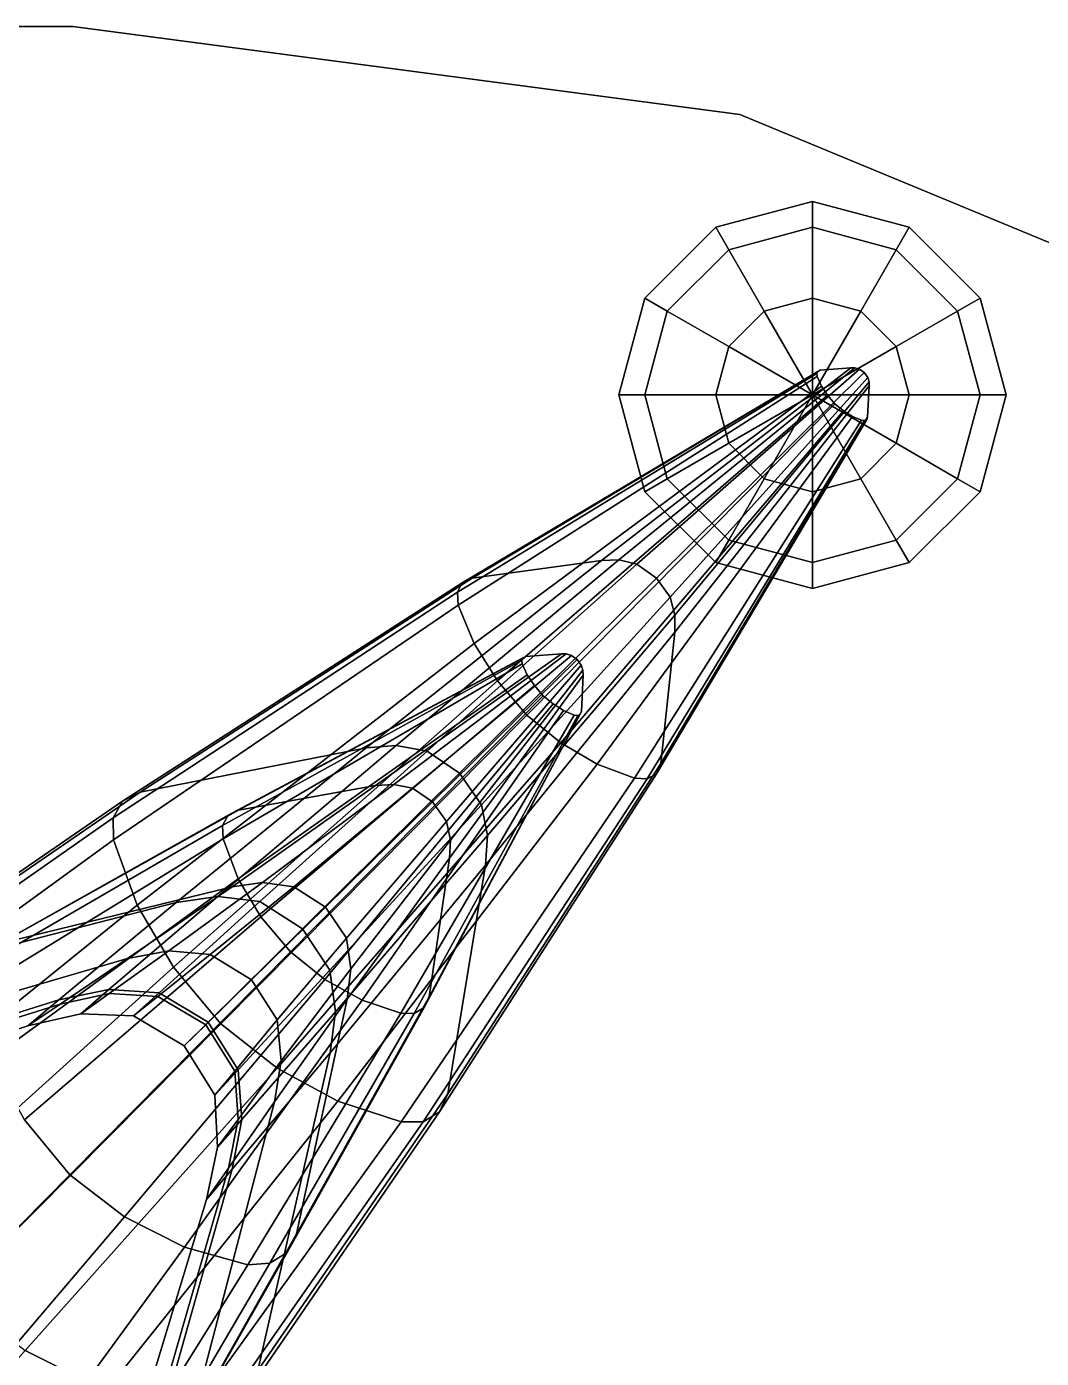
# Model space of a CAD drawing. Header units: millimetres. Extents: x -30782 to 40110, y 35885 to 73818.
# Drawn here: x -14219.9 to -14102, y 64569.3 to 64724.1 of the extents above; entities that cross this region are included whole.
import ezdxf

# ---------------------------------------------------------------- set-up
doc = ezdxf.new("R2010")
doc.units = ezdxf.units.MM

# ---------------------------------------------------------------- blocks, each defined once
blk = doc.blocks.new('A$C1ED21673')
for points, invisible_edges in [([(2259.39, 599.8, -597.86), (1669.39, 599.8, -597.86), (1591.77, 589.58, -597.86)], 12), ([(2336.9, 589.59, -609.86), (1669.39, 599.8, -609.86), (2259.39, 599.8, -609.86)], 1), ([(1669.39, 599.8, -597.86), (2259.39, 599.8, -597.86), (2259.39, 599.8, -609.86)], 12), ([(1669.39, 599.8, -609.86), (1669.39, 599.8, -597.86), (2259.39, 599.8, -609.86)], 2), ([(2336.9, 589.59, -597.86), (2336.9, 589.59, -609.86), (2259.39, 599.8, -609.86)], 12), ([(2336.9, 589.59, -597.86), (2259.39, 599.8, -609.86), (2259.39, 599.8, -597.86)], 1), ([(2409.13, 559.67, -597.86), (2336.9, 589.59, -597.86), (2259.39, 599.8, -597.86)], 12), ([(2336.9, 589.59, -597.86), (2409.13, 559.67, -597.86), (2409.13, 559.67, -609.86)], 12), ([(2409.13, 559.67, -609.86), (2336.9, 589.59, -609.86), (2336.9, 589.59, -597.86)], 12), ([(2471.16, 512.08, -609.86), (2336.9, 589.59, -609.86), (2409.13, 559.67, -609.86)], 1), ([(2345.33, 576.48, -619.81), (2345.33, 579.49, -631.06), (2334.08, 576.48, -631.06)], 12), ([(2345.33, 579.49, -631.06), (2335.59, 573.87, -642.31), (2334.08, 576.48, -631.06)], 1), ([(2345.33, 579.49, -631.06), (2345.33, 576.48, -642.31), (2335.59, 573.87, -642.31)], 12), ([(2356.58, 576.48, -631.06), (2345.33, 579.49, -631.06), (2345.33, 576.48, -619.81)], 12), ([(2355.07, 573.87, -642.31), (2345.33, 579.49, -631.06), (2356.58, 576.48, -631.06)], 1), ([(2355.07, 573.87, -642.31), (2345.33, 576.48, -642.31), (2345.33, 579.49, -631.06)], 12), ([(2335.59, 573.87, -619.81), (2334.08, 576.48, -631.06), (2325.84, 568.24, -631.06)], 12), ([(2334.08, 576.48, -631.06), (2328.45, 566.73, -642.31), (2325.84, 568.24, -631.06)], 1), ([(2334.08, 576.48, -631.06), (2335.59, 573.87, -642.31), (2328.45, 566.73, -642.31)], 12), ([(2345.33, 576.48, -619.81), (2334.08, 576.48, -631.06), (2335.59, 573.87, -619.81)], 1), ([(2345.33, 576.48, -642.31), (2339.7, 566.73, -650.54), (2335.59, 573.87, -642.31)], 1), ([(2345.33, 568.24, -611.57), (2345.33, 576.48, -619.81), (2335.59, 573.87, -619.81)], 12), ([(2345.33, 576.48, -642.31), (2345.33, 568.24, -650.54), (2339.7, 566.73, -650.54)], 12), ([(2350.95, 566.73, -650.54), (2345.33, 576.48, -642.31), (2355.07, 573.87, -642.31)], 1), ([(2350.95, 566.73, -650.54), (2345.33, 568.24, -650.54), (2345.33, 576.48, -642.31)], 12), ([(2356.58, 576.48, -631.06), (2345.33, 576.48, -619.81), (2355.07, 573.87, -619.81)], 1), ([(2355.07, 573.87, -619.81), (2345.33, 576.48, -619.81), (2345.33, 568.24, -611.57)], 12), ([(2364.81, 568.24, -631.06), (2356.58, 576.48, -631.06), (2355.07, 573.87, -619.81)], 12), ([(2362.2, 566.73, -642.31), (2355.07, 573.87, -642.31), (2356.58, 576.48, -631.06)], 12), ([(2362.2, 566.73, -642.31), (2356.58, 576.48, -631.06), (2364.81, 568.24, -631.06)], 1), ([(2335.59, 573.87, -619.81), (2325.84, 568.24, -631.06), (2328.45, 566.73, -619.81)], 1), ([(2335.59, 573.87, -642.31), (2335.59, 562.62, -650.54), (2328.45, 566.73, -642.31)], 1), ([(2339.7, 566.73, -611.57), (2335.59, 573.87, -619.81), (2328.45, 566.73, -619.81)], 12), ([(2335.59, 573.87, -642.31), (2339.7, 566.73, -650.54), (2335.59, 562.62, -650.54)], 12), ([(2345.33, 568.24, -611.57), (2335.59, 573.87, -619.81), (2339.7, 566.73, -611.57)], 1), ([(2355.07, 573.87, -619.81), (2345.33, 568.24, -611.57), (2350.95, 566.73, -611.57)], 1), ([(2355.07, 562.62, -650.54), (2350.95, 566.73, -650.54), (2355.07, 573.87, -642.31)], 12), ([(2362.2, 566.73, -619.81), (2355.07, 573.87, -619.81), (2350.95, 566.73, -611.57)], 12), ([(2355.07, 562.62, -650.54), (2355.07, 573.87, -642.31), (2362.2, 566.73, -642.31)], 1), ([(2364.81, 568.24, -631.06), (2355.07, 573.87, -619.81), (2362.2, 566.73, -619.81)], 1), ([(2328.45, 566.73, -619.81), (2325.84, 568.24, -631.06), (2322.83, 556.99, -631.06)], 12), ([(2325.84, 568.24, -631.06), (2325.84, 556.99, -642.31), (2322.83, 556.99, -631.06)], 1), ([(2325.84, 568.24, -631.06), (2328.45, 566.73, -642.31), (2325.84, 556.99, -642.31)], 12), ([(2367.83, 556.99, -631.06), (2364.81, 568.24, -631.06), (2362.2, 566.73, -619.81)], 12), ([(2364.81, 556.99, -642.31), (2362.2, 566.73, -642.31), (2364.81, 568.24, -631.06)], 12), ([(2364.81, 556.99, -642.31), (2364.81, 568.24, -631.06), (2367.83, 556.99, -631.06)], 1), ([(2328.45, 566.73, -619.81), (2322.83, 556.99, -631.06), (2325.84, 556.99, -619.81)], 1), ([(2328.45, 566.73, -642.31), (2334.08, 556.99, -650.54), (2325.84, 556.99, -642.31)], 1), ([(2335.59, 562.62, -611.57), (2328.45, 566.73, -619.81), (2325.84, 556.99, -619.81)], 12), ([(2328.45, 566.73, -642.31), (2335.59, 562.62, -650.54), (2334.08, 556.99, -650.54)], 12), ([(2339.7, 566.73, -611.57), (2328.45, 566.73, -619.81), (2335.59, 562.62, -611.57)], 1), ([(2362.2, 566.73, -619.81), (2350.95, 566.73, -611.57), (2355.07, 562.62, -611.57)], 1), ([(2356.58, 556.99, -650.54), (2355.07, 562.62, -650.54), (2362.2, 566.73, -642.31)], 12), ([(2364.81, 556.99, -619.81), (2362.2, 566.73, -619.81), (2355.07, 562.62, -611.57)], 12), ([(2356.58, 556.99, -650.54), (2362.2, 566.73, -642.31), (2364.81, 556.99, -642.31)], 1), ([(2367.83, 556.99, -631.06), (2362.2, 566.73, -619.81), (2364.81, 556.99, -619.81)], 1), ([(2335.59, 562.62, -611.57), (2325.84, 556.99, -619.81), (2334.08, 556.99, -611.57)], 1), ([(2364.81, 556.99, -619.81), (2355.07, 562.62, -611.57), (2356.58, 556.99, -611.57)], 1), ([(2304.06, 534.06, -649.96), (2345.87, 559.12, -620.92), (2345.82, 559.48, -621.22)], 1), ([(2304.62, 535.15, -651.28), (2304.06, 534.06, -649.96), (2345.82, 559.48, -621.22)], 12), ([(2304.06, 534.06, -649.96), (2304.17, 532.57, -648.86), (2345.87, 559.12, -620.92)], 12), ([(2304.17, 532.57, -648.86), (2346.37, 558.02, -620.35), (2345.87, 559.12, -620.92)], 1), ([(2304.62, 535.15, -651.28), (2345.82, 559.48, -621.22), (2345.94, 559.73, -621.57)], 1), ([(2305.77, 535.68, -652.62), (2304.62, 535.15, -651.28), (2345.94, 559.73, -621.57)], 12), ([(2320.81, 537.76, -666.28), (2305.77, 535.68, -652.62), (2346.21, 559.85, -621.94)], 12), ([(2305.77, 535.68, -652.62), (2345.94, 559.73, -621.57), (2346.21, 559.85, -621.94)], 1), ([(2320.81, 537.76, -666.28), (2346.21, 559.85, -621.94), (2349.78, 560.15, -625.64)], 1), ([(2322.82, 537.81, -667.92), (2320.81, 537.76, -666.28), (2349.78, 560.15, -625.64)], 12), ([(2322.82, 537.81, -667.92), (2349.78, 560.15, -625.64), (2350.26, 560.14, -626.08)], 1), ([(2324.93, 537.3, -669.2), (2322.82, 537.81, -667.92), (2350.26, 560.14, -626.08)], 12), ([(2324.93, 537.3, -669.2), (2350.26, 560.14, -626.08), (2350.78, 559.99, -626.43)], 1), ([(2327.2, 535.7, -669.73), (2324.93, 537.3, -669.2), (2350.78, 559.99, -626.43)], 12), ([(2327.2, 535.7, -669.73), (2350.78, 559.99, -626.43), (2351.34, 559.58, -626.57)], 1), ([(2328.81, 533.48, -669.25), (2327.2, 535.7, -669.73), (2351.34, 559.58, -626.57)], 12), ([(2328.81, 533.48, -669.25), (2351.34, 559.58, -626.57), (2351.76, 559.03, -626.44)], 1), ([(2329.34, 531.4, -668.01), (2328.81, 533.48, -669.25), (2351.76, 559.03, -626.44)], 12), ([(2329.34, 531.4, -668.01), (2351.76, 559.03, -626.44), (2351.91, 558.52, -626.1)], 1), ([(2351.74, 554.41, -622.02), (2345.94, 559.73, -621.57), (2345.82, 559.48, -621.22)], 13), ([(2351.74, 554.41, -622.02), (2345.82, 559.48, -621.22), (2345.87, 559.12, -620.92)], 13), ([(2351.74, 554.41, -622.02), (2345.87, 559.12, -620.92), (2346.37, 558.02, -620.35)], 13), ([(2351.74, 554.41, -622.02), (2346.21, 559.85, -621.94), (2345.94, 559.73, -621.57)], 13), ([(2351.74, 554.41, -622.02), (2349.78, 560.15, -625.64), (2346.21, 559.85, -621.94)], 13), ([(2351.74, 554.41, -622.02), (2351.93, 558.04, -625.67), (2349.78, 560.15, -625.64)], 14), ([(2351.93, 558.04, -625.67), (2350.26, 560.14, -626.08), (2349.78, 560.15, -625.64)], 13), ([(2351.93, 558.04, -625.67), (2351.91, 558.52, -626.1), (2350.26, 560.14, -626.08)], 14), ([(2351.91, 558.52, -626.1), (2350.78, 559.99, -626.43), (2350.26, 560.14, -626.08)], 13), ([(2351.91, 558.52, -626.1), (2351.34, 559.58, -626.57), (2350.78, 559.99, -626.43)], 13), ([(2351.91, 558.52, -626.1), (2351.76, 559.03, -626.44), (2351.34, 559.58, -626.57)], 12), ([(2304.17, 532.57, -648.86), (2306.02, 528.08, -646.76), (2346.37, 558.02, -620.35)], 12), ([(2306.02, 528.08, -646.76), (2347.06, 556.95, -620), (2346.37, 558.02, -620.35)], 1), ([(2327.69, 514.14, -652.92), (2329.32, 529.4, -666.4), (2351.93, 558.04, -625.67)], 12), ([(2327.69, 514.14, -652.92), (2351.93, 558.04, -625.67), (2351.74, 554.41, -622.02)], 1), ([(2329.32, 529.4, -666.4), (2351.91, 558.52, -626.1), (2351.93, 558.04, -625.67)], 1), ([(2329.32, 529.4, -666.4), (2329.34, 531.4, -668.01), (2351.91, 558.52, -626.1)], 12), ([(2351.74, 554.41, -622.02), (2346.37, 558.02, -620.35), (2347.06, 556.95, -620)], 13), ([(2306.02, 528.08, -646.76), (2308.71, 523.76, -645.45), (2347.06, 556.95, -620)], 12), ([(2308.71, 523.76, -645.45), (2347.94, 555.95, -619.87), (2347.06, 556.95, -620)], 1), ([(2308.71, 523.76, -645.45), (2312.13, 519.75, -644.99), (2347.94, 555.95, -619.87)], 12), ([(2312.13, 519.75, -644.99), (2348.92, 555.13, -620.03), (2347.94, 555.95, -619.87)], 1), ([(2325.84, 556.99, -619.81), (2322.83, 556.99, -631.06), (2325.84, 545.74, -631.06)], 12), ([(2322.83, 556.99, -631.06), (2325.84, 556.99, -642.31), (2328.45, 547.25, -642.31)], 12), ([(2322.83, 556.99, -631.06), (2328.45, 547.25, -642.31), (2325.84, 545.74, -631.06)], 1), ([(2325.84, 556.99, -642.31), (2334.08, 556.99, -650.54), (2335.59, 551.37, -650.54)], 12), ([(2325.84, 556.99, -642.31), (2335.59, 551.37, -650.54), (2328.45, 547.25, -642.31)], 1), ([(2325.84, 556.99, -619.81), (2325.84, 545.74, -631.06), (2328.45, 547.25, -619.81)], 1), ([(2334.08, 556.99, -611.57), (2325.84, 556.99, -619.81), (2328.45, 547.25, -619.81)], 12), ([(2334.08, 556.99, -611.57), (2328.45, 547.25, -619.81), (2335.59, 551.37, -611.57)], 1), ([(2351.74, 554.41, -622.02), (2347.06, 556.95, -620), (2347.94, 555.95, -619.87)], 13), ([(2351.74, 554.41, -622.02), (2347.94, 555.95, -619.87), (2348.92, 555.13, -620.03)], 13), ([(2355.07, 551.37, -650.54), (2364.81, 556.99, -642.31), (2362.2, 547.25, -642.31)], 1), ([(2355.07, 551.37, -650.54), (2356.58, 556.99, -650.54), (2364.81, 556.99, -642.31)], 12), ([(2362.2, 547.25, -619.81), (2356.58, 556.99, -611.57), (2355.07, 551.37, -611.57)], 1), ([(2362.2, 547.25, -619.81), (2364.81, 556.99, -619.81), (2356.58, 556.99, -611.57)], 12), ([(2364.81, 545.74, -631.06), (2364.81, 556.99, -619.81), (2362.2, 547.25, -619.81)], 1), ([(2362.2, 547.25, -642.31), (2367.83, 556.99, -631.06), (2364.81, 545.74, -631.06)], 1), ([(2362.2, 547.25, -642.31), (2364.81, 556.99, -642.31), (2367.83, 556.99, -631.06)], 12), ([(2364.81, 545.74, -631.06), (2367.83, 556.99, -631.06), (2364.81, 556.99, -619.81)], 12), ([(2312.13, 519.75, -644.99), (2316.08, 516.54, -645.58), (2348.92, 555.13, -620.03)], 12), ([(2316.08, 516.54, -645.58), (2349.97, 554.49, -620.41), (2348.92, 555.13, -620.03)], 1), ([(2316.08, 516.54, -645.58), (2320.31, 514.07, -646.98), (2349.97, 554.49, -620.41)], 12), ([(2320.31, 514.07, -646.98), (2351.03, 554.04, -621), (2349.97, 554.49, -620.41)], 1), ([(2327.2, 512.96, -651.59), (2327.69, 514.14, -652.92), (2351.74, 554.41, -622.02)], 12), ([(2327.2, 512.96, -651.59), (2351.74, 554.41, -622.02), (2351.63, 554.13, -621.66)], 1), ([(2351.74, 554.41, -622.02), (2348.92, 555.13, -620.03), (2349.97, 554.49, -620.41)], 13), ([(2351.74, 554.41, -622.02), (2349.97, 554.49, -620.41), (2351.03, 554.04, -621)], 13), ([(2351.74, 554.41, -622.02), (2351.03, 554.04, -621), (2351.38, 554, -621.3)], 13), ([(2351.63, 554.13, -621.66), (2351.74, 554.41, -622.02), (2351.38, 554, -621.3)], 2), ([(2320.31, 514.07, -646.98), (2324.66, 512.44, -649.15), (2351.03, 554.04, -621)], 12), ([(2324.66, 512.44, -649.15), (2351.38, 554, -621.3), (2351.03, 554.04, -621)], 1), ([(2324.66, 512.44, -649.15), (2326.13, 512.36, -650.26), (2351.38, 554, -621.3)], 12), ([(2326.13, 512.36, -650.26), (2351.63, 554.13, -621.66), (2351.38, 554, -621.3)], 1), ([(2326.13, 512.36, -650.26), (2327.2, 512.96, -651.59), (2351.63, 554.13, -621.66)], 12), ([(2328.45, 547.25, -642.31), (2335.59, 551.37, -650.54), (2339.7, 547.25, -650.54)], 12), ([(2335.59, 551.37, -611.57), (2328.45, 547.25, -619.81), (2335.59, 540.12, -619.81)], 12), ([(2335.59, 551.37, -611.57), (2335.59, 540.12, -619.81), (2339.7, 547.25, -611.57)], 1), ([(2350.95, 547.25, -650.54), (2355.07, 551.37, -650.54), (2362.2, 547.25, -642.31)], 12), ([(2355.07, 540.12, -619.81), (2355.07, 551.37, -611.57), (2350.95, 547.25, -611.57)], 1), ([(2355.07, 540.12, -619.81), (2362.2, 547.25, -619.81), (2355.07, 551.37, -611.57)], 12), ([(2328.45, 547.25, -619.81), (2325.84, 545.74, -631.06), (2334.08, 537.5, -631.06)], 12), ([(2325.84, 545.74, -631.06), (2328.45, 547.25, -642.31), (2335.59, 540.12, -642.31)], 12), ([(2328.45, 547.25, -642.31), (2339.7, 547.25, -650.54), (2335.59, 540.12, -642.31)], 1), ([(2328.45, 547.25, -619.81), (2334.08, 537.5, -631.06), (2335.59, 540.12, -619.81)], 1), ([(2335.59, 540.12, -642.31), (2339.7, 547.25, -650.54), (2345.33, 545.74, -650.54)], 12), ([(2339.7, 547.25, -611.57), (2335.59, 540.12, -619.81), (2345.33, 537.5, -619.81)], 12), ([(2339.7, 547.25, -611.57), (2345.33, 537.5, -619.81), (2345.33, 545.74, -611.57)], 1), ([(2345.33, 545.74, -650.54), (2350.95, 547.25, -650.54), (2355.07, 540.12, -642.31)], 12), ([(2345.33, 537.5, -619.81), (2350.95, 547.25, -611.57), (2345.33, 545.74, -611.57)], 1), ([(2345.33, 537.5, -619.81), (2355.07, 540.12, -619.81), (2350.95, 547.25, -611.57)], 12), ([(2350.95, 547.25, -650.54), (2362.2, 547.25, -642.31), (2355.07, 540.12, -642.31)], 1), ([(2356.58, 537.5, -631.06), (2362.2, 547.25, -619.81), (2355.07, 540.12, -619.81)], 1), ([(2355.07, 540.12, -642.31), (2362.2, 547.25, -642.31), (2364.81, 545.74, -631.06)], 12), ([(2356.58, 537.5, -631.06), (2364.81, 545.74, -631.06), (2362.2, 547.25, -619.81)], 12), ([(2325.84, 545.74, -631.06), (2335.59, 540.12, -642.31), (2334.08, 537.5, -631.06)], 1), ([(2335.59, 540.12, -642.31), (2345.33, 545.74, -650.54), (2345.33, 537.5, -642.31)], 1), ([(2345.33, 545.74, -650.54), (2355.07, 540.12, -642.31), (2345.33, 537.5, -642.31)], 1), ([(2355.07, 540.12, -642.31), (2364.81, 545.74, -631.06), (2356.58, 537.5, -631.06)], 1), ([(2335.59, 540.12, -619.81), (2334.08, 537.5, -631.06), (2345.33, 534.49, -631.06)], 12), ([(2334.08, 537.5, -631.06), (2335.59, 540.12, -642.31), (2345.33, 537.5, -642.31)], 12), ([(2335.59, 540.12, -619.81), (2345.33, 534.49, -631.06), (2345.33, 537.5, -619.81)], 1), ([(2345.33, 534.49, -631.06), (2355.07, 540.12, -619.81), (2345.33, 537.5, -619.81)], 1), ([(2345.33, 534.49, -631.06), (2356.58, 537.5, -631.06), (2355.07, 540.12, -619.81)], 12), ([(2345.33, 537.5, -642.31), (2355.07, 540.12, -642.31), (2356.58, 537.5, -631.06)], 12), ([(2293.45, 515.95, -710.63), (2305.77, 535.68, -652.62), (2320.81, 537.76, -666.28)], 1), ([(2296.94, 516.24, -713.02), (2293.45, 515.95, -710.63), (2320.81, 537.76, -666.28)], 12), ([(2296.94, 516.24, -713.02), (2320.81, 537.76, -666.28), (2322.82, 537.81, -667.92)], 1), ([(2300.54, 515.57, -714.87), (2296.94, 516.24, -713.02), (2322.82, 537.81, -667.92)], 12), ([(2300.54, 515.57, -714.87), (2322.82, 537.81, -667.92), (2324.93, 537.3, -669.2)], 1), ([(2304.3, 513.03, -715.64), (2300.54, 515.57, -714.87), (2324.93, 537.3, -669.2)], 12), ([(2304.3, 513.03, -715.64), (2324.93, 537.3, -669.2), (2327.2, 535.7, -669.73)], 1), ([(2334.08, 537.5, -631.06), (2345.33, 537.5, -642.31), (2345.33, 534.49, -631.06)], 1), ([(2345.33, 537.5, -642.31), (2356.58, 537.5, -631.06), (2345.33, 534.49, -631.06)], 1), ([(2267.19, 510.82, -690.82), (2304.62, 535.15, -651.28), (2305.77, 535.68, -652.62)], 1), ([(2293.45, 515.95, -710.63), (2267.19, 510.82, -690.82), (2305.77, 535.68, -652.62)], 12), ([(2306.87, 509.36, -714.95), (2304.3, 513.03, -715.64), (2327.2, 535.7, -669.73)], 12), ([(2306.87, 509.36, -714.95), (2327.2, 535.7, -669.73), (2328.81, 533.48, -669.25)], 1), ([(2264.06, 507.83, -686.95), (2304.17, 532.57, -648.86), (2304.06, 534.06, -649.96)], 1), ([(2265.14, 509.78, -688.87), (2264.06, 507.83, -686.95), (2304.06, 534.06, -649.96)], 12), ([(2265.14, 509.78, -688.87), (2304.06, 534.06, -649.96), (2304.62, 535.15, -651.28)], 1), ([(2267.19, 510.82, -690.82), (2265.14, 509.78, -688.87), (2304.62, 535.15, -651.28)], 12), ([(2264.06, 507.83, -686.95), (2264.11, 505.27, -685.37), (2304.17, 532.57, -648.86)], 12), ([(2264.11, 505.27, -685.37), (2306.02, 528.08, -646.76), (2304.17, 532.57, -648.86)], 1), ([(2307.58, 505.79, -713.14), (2306.87, 509.36, -714.95), (2328.81, 533.48, -669.25)], 12), ([(2307.58, 505.79, -713.14), (2328.81, 533.48, -669.25), (2329.34, 531.4, -668.01)], 1), ([(2307.34, 502.33, -710.8), (2329.34, 531.4, -668.01), (2329.32, 529.4, -666.4)], 1), ([(2307.34, 502.33, -710.8), (2307.58, 505.79, -713.14), (2329.34, 531.4, -668.01)], 12), ([(2302.97, 475.74, -691.26), (2329.32, 529.4, -666.4), (2327.69, 514.14, -652.92)], 1), ([(2302.97, 475.74, -691.26), (2307.34, 502.33, -710.8), (2329.32, 529.4, -666.4)], 12), ([(2264.11, 505.27, -685.37), (2266.85, 497.69, -682.31), (2306.02, 528.08, -646.76)], 12), ([(2266.85, 497.69, -682.31), (2308.71, 523.76, -645.45), (2306.02, 528.08, -646.76)], 1), ([(2311.68, 526.44, -1026.56), (2276.77, 506.95, -1003.05), (2277.41, 508.13, -1001.82)], 1), ([(2311.68, 526.44, -1026.56), (2311.55, 526.15, -1026.98), (2276.77, 506.95, -1003.05)], 12), ([(2312, 526.57, -1026.13), (2277.41, 508.13, -1001.82), (2278.64, 508.74, -1000.56)], 1), ([(2312, 526.57, -1026.13), (2311.68, 526.44, -1026.56), (2277.41, 508.13, -1001.82)], 12), ([(2316.15, 526.9, -1021.77), (2278.64, 508.74, -1000.56), (2294.55, 511.58, -987.8)], 1), ([(2316.15, 526.9, -1021.77), (2312, 526.57, -1026.13), (2278.64, 508.74, -1000.56)], 12), ([(2316.71, 526.88, -1021.25), (2316.15, 526.9, -1021.77), (2294.55, 511.58, -987.8)], 12), ([(2316.71, 526.88, -1021.25), (2294.55, 511.58, -987.8), (2296.67, 511.72, -986.26)], 1), ([(2317.31, 526.7, -1020.84), (2316.71, 526.88, -1021.25), (2296.67, 511.72, -986.26)], 12), ([(2317.31, 526.7, -1020.84), (2296.67, 511.72, -986.26), (2298.86, 511.27, -985.06)], 1), ([(2317.97, 526.22, -1020.67), (2317.31, 526.7, -1020.84), (2298.86, 511.27, -985.06)], 12), ([(2311.55, 526.15, -1026.98), (2311.68, 526.44, -1026.56), (2318.47, 520.2, -1026.04)], 14), ([(2311.68, 526.44, -1026.56), (2312, 526.57, -1026.13), (2318.47, 520.2, -1026.04)], 14), ([(2312, 526.57, -1026.13), (2316.15, 526.9, -1021.77), (2318.47, 520.2, -1026.04)], 14), ([(2316.15, 526.9, -1021.77), (2316.71, 526.88, -1021.25), (2318.67, 524.43, -1021.74)], 14), ([(2316.15, 526.9, -1021.77), (2318.67, 524.43, -1021.74), (2318.47, 520.2, -1026.04)], 13), ([(2316.71, 526.88, -1021.25), (2318.64, 524.98, -1021.22), (2318.67, 524.43, -1021.74)], 13), ([(2316.71, 526.88, -1021.25), (2317.31, 526.7, -1020.84), (2318.64, 524.98, -1021.22)], 14), ([(2317.31, 526.7, -1020.84), (2317.97, 526.22, -1020.67), (2318.64, 524.98, -1021.22)], 14), ([(2311.55, 526.15, -1026.98), (2276.83, 505.4, -1004.07), (2276.77, 506.95, -1003.05)], 1), ([(2311.55, 526.15, -1026.98), (2311.6, 525.73, -1027.33), (2276.83, 505.4, -1004.07)], 12), ([(2311.6, 525.73, -1027.33), (2278.58, 500.76, -1006.04), (2276.83, 505.4, -1004.07)], 1), ([(2311.6, 525.73, -1027.33), (2312.19, 524.45, -1028), (2278.58, 500.76, -1006.04)], 12), ([(2317.97, 526.22, -1020.67), (2298.86, 511.27, -985.06), (2301.18, 509.68, -984.57)], 1), ([(2318.46, 525.58, -1020.82), (2317.97, 526.22, -1020.67), (2301.18, 509.68, -984.57)], 12), ([(2318.46, 525.58, -1020.82), (2301.18, 509.68, -984.57), (2302.78, 507.42, -985.02)], 1), ([(2318.64, 524.98, -1021.22), (2318.46, 525.58, -1020.82), (2302.78, 507.42, -985.02)], 12), ([(2318.64, 524.98, -1021.22), (2302.78, 507.42, -985.02), (2303.25, 505.25, -986.18)], 1), ([(2318.67, 524.43, -1021.74), (2318.64, 524.98, -1021.22), (2303.25, 505.25, -986.18)], 12), ([(2311.6, 525.73, -1027.33), (2311.55, 526.15, -1026.98), (2318.47, 520.2, -1026.04)], 14), ([(2312.19, 524.45, -1028), (2311.6, 525.73, -1027.33), (2318.47, 520.2, -1026.04)], 14), ([(2317.97, 526.22, -1020.67), (2318.46, 525.58, -1020.82), (2318.64, 524.98, -1021.22)], 12), ([(2266.85, 497.69, -682.31), (2271.06, 490.47, -680.41), (2308.71, 523.76, -645.45)], 12), ([(2271.06, 490.47, -680.41), (2312.13, 519.75, -644.99), (2308.71, 523.76, -645.45)], 1), ([(2312.19, 524.45, -1028), (2281.22, 496.33, -1007.27), (2278.58, 500.76, -1006.04)], 1), ([(2312.19, 524.45, -1028), (2313.01, 523.2, -1028.42), (2281.22, 496.33, -1007.27)], 12), ([(2318.67, 524.43, -1021.74), (2303.25, 505.25, -986.18), (2303.14, 503.15, -987.69)], 1), ([(2318.47, 520.2, -1026.04), (2318.67, 524.43, -1021.74), (2303.14, 503.15, -987.69)], 12), ([(2313.01, 523.2, -1028.42), (2312.19, 524.45, -1028), (2318.47, 520.2, -1026.04)], 14), ([(2313.01, 523.2, -1028.42), (2284.65, 492.26, -1007.7), (2281.22, 496.33, -1007.27)], 1), ([(2313.01, 523.2, -1028.42), (2314.04, 522.03, -1028.57), (2284.65, 492.26, -1007.7)], 12), ([(2314.04, 522.03, -1028.57), (2288.66, 489.06, -1007.15), (2284.65, 492.26, -1007.7)], 1), ([(2314.04, 522.03, -1028.57), (2315.19, 521.07, -1028.38), (2288.66, 489.06, -1007.15)], 12), ([(2314.04, 522.03, -1028.57), (2313.01, 523.2, -1028.42), (2318.47, 520.2, -1026.04)], 14), ([(2315.19, 521.07, -1028.38), (2314.04, 522.03, -1028.57), (2318.47, 520.2, -1026.04)], 14), ([(2315.19, 521.07, -1028.38), (2293, 486.65, -1005.83), (2288.66, 489.06, -1007.15)], 1), ([(2315.19, 521.07, -1028.38), (2316.41, 520.31, -1027.93), (2293, 486.65, -1005.83)], 12), ([(2316.41, 520.31, -1027.93), (2297.5, 485.11, -1003.81), (2293, 486.65, -1005.83)], 1), ([(2316.41, 520.31, -1027.93), (2317.65, 519.78, -1027.24), (2297.5, 485.11, -1003.81)], 12), ([(2318.47, 520.2, -1026.04), (2303.14, 503.15, -987.69), (2300.77, 487.03, -1000.28)], 1), ([(2318.35, 519.88, -1026.46), (2318.47, 520.2, -1026.04), (2300.77, 487.03, -1000.28)], 12), ([(2316.41, 520.31, -1027.93), (2315.19, 521.07, -1028.38), (2318.47, 520.2, -1026.04)], 14), ([(2317.65, 519.78, -1027.24), (2316.41, 520.31, -1027.93), (2318.47, 520.2, -1026.04)], 14), ([(2318.06, 519.73, -1026.89), (2317.65, 519.78, -1027.24), (2318.47, 520.2, -1026.04)], 14), ([(2318.06, 519.73, -1026.89), (2318.47, 520.2, -1026.04), (2318.35, 519.88, -1026.46)], 1), ([(2271.06, 490.47, -680.41), (2276.59, 483.88, -679.75), (2312.13, 519.75, -644.99)], 12), ([(2276.59, 483.88, -679.75), (2316.08, 516.54, -645.58), (2312.13, 519.75, -644.99)], 1), ([(2317.65, 519.78, -1027.24), (2299.05, 485.1, -1002.77), (2297.5, 485.11, -1003.81)], 1), ([(2317.65, 519.78, -1027.24), (2318.06, 519.73, -1026.89), (2299.05, 485.1, -1002.77)], 12), ([(2318.06, 519.73, -1026.89), (2300.2, 485.77, -1001.53), (2299.05, 485.1, -1002.77)], 1), ([(2318.35, 519.88, -1026.46), (2300.77, 487.03, -1000.28), (2300.2, 485.77, -1001.53)], 1), ([(2318.06, 519.73, -1026.89), (2318.35, 519.88, -1026.46), (2300.2, 485.77, -1001.53)], 12), ([(2271.39, 497.98, -755.98), (2267.19, 510.82, -690.82), (2293.45, 515.95, -710.63)], 1), ([(2276.21, 498.7, -758.4), (2271.39, 497.98, -755.98), (2293.45, 515.95, -710.63)], 12), ([(2276.21, 498.7, -758.4), (2293.45, 515.95, -710.63), (2296.94, 516.24, -713.02)], 1), ([(2281.11, 498.1, -760.28), (2276.21, 498.7, -758.4), (2296.94, 516.24, -713.02)], 12), ([(2276.59, 483.88, -679.75), (2283.11, 478.72, -680.6), (2316.08, 516.54, -645.58)], 12), ([(2281.11, 498.1, -760.28), (2296.94, 516.24, -713.02), (2300.54, 515.57, -714.87)], 1), ([(2286.05, 494.94, -761.07), (2281.11, 498.1, -760.28), (2300.54, 515.57, -714.87)], 12), ([(2283.11, 478.72, -680.6), (2320.31, 514.07, -646.98), (2316.08, 516.54, -645.58)], 1), ([(2286.05, 494.94, -761.07), (2300.54, 515.57, -714.87), (2304.3, 513.03, -715.64)], 1), ([(2283.11, 478.72, -680.6), (2290.18, 474.88, -682.64), (2320.31, 514.07, -646.98)], 12), ([(2290.18, 474.88, -682.64), (2324.66, 512.44, -649.15), (2320.31, 514.07, -646.98)], 1), ([(2301.99, 473.65, -689.32), (2327.69, 514.14, -652.92), (2327.2, 512.96, -651.59)], 1), ([(2301.99, 473.65, -689.32), (2302.97, 475.74, -691.26), (2327.69, 514.14, -652.92)], 12), ([(2289.25, 490.12, -760.36), (2286.05, 494.94, -761.07), (2304.3, 513.03, -715.64)], 12), ([(2289.25, 490.12, -760.36), (2304.3, 513.03, -715.64), (2306.87, 509.36, -714.95)], 1), ([(2290.18, 474.88, -682.64), (2297.54, 472.48, -685.78), (2324.66, 512.44, -649.15)], 12), ([(2297.54, 472.48, -685.78), (2326.13, 512.36, -650.26), (2324.66, 512.44, -649.15)], 1), ([(2300.09, 472.5, -687.39), (2327.2, 512.96, -651.59), (2326.13, 512.36, -650.26)], 1), ([(2300.09, 472.5, -687.39), (2301.99, 473.65, -689.32), (2327.2, 512.96, -651.59)], 12), ([(2234.86, 488.58, -735.86), (2265.14, 509.78, -688.87), (2267.19, 510.82, -690.82)], 1), ([(2271.39, 497.98, -755.98), (2234.86, 488.58, -735.86), (2267.19, 510.82, -690.82)], 12), ([(2294.55, 511.58, -987.8), (2278.64, 508.74, -1000.56), (2250.92, 493.21, -968.32)], 12), ([(2294.55, 511.58, -987.8), (2250.92, 493.21, -968.32), (2277.87, 499.83, -952.33)], 1), ([(2296.67, 511.72, -986.26), (2277.87, 499.83, -952.33), (2281.43, 500.32, -950.4)], 1), ([(2296.67, 511.72, -986.26), (2294.55, 511.58, -987.8), (2277.87, 499.83, -952.33)], 12), ([(2298.86, 511.27, -985.06), (2296.67, 511.72, -986.26), (2281.43, 500.32, -950.4)], 12), ([(2298.86, 511.27, -985.06), (2281.43, 500.32, -950.4), (2285.06, 499.83, -948.91)], 1), ([(2301.18, 509.68, -984.57), (2298.86, 511.27, -985.06), (2285.06, 499.83, -948.91)], 12), ([(2297.54, 472.48, -685.78), (2300.09, 472.5, -687.39), (2326.13, 512.36, -650.26)], 12), ([(2234.86, 488.58, -735.86), (2231.95, 486.97, -733.88), (2265.14, 509.78, -688.87)], 12), ([(2231.95, 486.97, -733.88), (2264.06, 507.83, -686.95), (2265.14, 509.78, -688.87)], 1), ([(2301.18, 509.68, -984.57), (2285.06, 499.83, -948.91), (2288.75, 497.45, -948.28)], 1), ([(2302.78, 507.42, -985.02), (2301.18, 509.68, -984.57), (2288.75, 497.45, -948.28)], 12), ([(2289.9, 485.29, -758.53), (2289.25, 490.12, -760.36), (2306.87, 509.36, -714.95)], 12), ([(2289.9, 485.29, -758.53), (2306.87, 509.36, -714.95), (2307.58, 505.79, -713.14)], 1), ([(2230.29, 484.19, -731.94), (2264.11, 505.27, -685.37), (2264.06, 507.83, -686.95)], 1), ([(2231.95, 486.97, -733.88), (2230.29, 484.19, -731.94), (2264.06, 507.83, -686.95)], 12), ([(2277.41, 508.13, -1001.82), (2247.58, 490, -971.44), (2248.78, 492.04, -969.9)], 1), ([(2277.41, 508.13, -1001.82), (2276.77, 506.95, -1003.05), (2247.58, 490, -971.44)], 12), ([(2278.64, 508.74, -1000.56), (2248.78, 492.04, -969.9), (2250.92, 493.21, -968.32)], 1), ([(2278.64, 508.74, -1000.56), (2277.41, 508.13, -1001.82), (2248.78, 492.04, -969.9)], 12), ([(2276.77, 506.95, -1003.05), (2247.49, 487.4, -972.72), (2247.58, 490, -971.44)], 1), ([(2276.77, 506.95, -1003.05), (2276.83, 505.4, -1004.07), (2247.49, 487.4, -972.72)], 12), ([(2302.78, 507.42, -985.02), (2288.75, 497.45, -948.28), (2291.16, 493.85, -948.85)], 1), ([(2303.25, 505.25, -986.18), (2302.78, 507.42, -985.02), (2291.16, 493.85, -948.85)], 12), ([(2230.12, 480.67, -730.33), (2266.85, 497.69, -682.31), (2264.11, 505.27, -685.37)], 1), ([(2230.29, 484.19, -731.94), (2230.12, 480.67, -730.33), (2264.11, 505.27, -685.37)], 12), ([(2276.83, 505.4, -1004.07), (2249.87, 479.85, -975.19), (2247.49, 487.4, -972.72)], 1), ([(2276.83, 505.4, -1004.07), (2278.58, 500.76, -1006.04), (2249.87, 479.85, -975.19)], 12), ([(2289.26, 480.51, -756.15), (2307.58, 505.79, -713.14), (2307.34, 502.33, -710.8)], 1), ([(2289.26, 480.51, -756.15), (2289.9, 485.29, -758.53), (2307.58, 505.79, -713.14)], 12), ([(2303.25, 505.25, -986.18), (2291.16, 493.85, -948.85), (2291.68, 490.27, -950.3)], 1), ([(2303.14, 503.15, -987.69), (2303.25, 505.25, -986.18), (2291.68, 490.27, -950.3)], 12), ([(2300.77, 487.03, -1000.28), (2303.14, 503.15, -987.69), (2291.25, 486.74, -952.19)], 12), ([(2303.14, 503.15, -987.69), (2291.68, 490.27, -950.3), (2291.25, 486.74, -952.19)], 1), ([(2280.87, 443.58, -736.31), (2307.34, 502.33, -710.8), (2302.97, 475.74, -691.26)], 1), ([(2280.87, 443.58, -736.31), (2289.26, 480.51, -756.15), (2307.34, 502.33, -710.8)], 12), ([(2278.58, 500.76, -1006.04), (2253.76, 472.74, -976.72), (2249.87, 479.85, -975.19)], 1), ([(2278.58, 500.76, -1006.04), (2281.22, 496.33, -1007.27), (2253.76, 472.74, -976.72)], 12), ([(2281.43, 500.32, -950.4), (2265.74, 491.48, -915.7), (2270.53, 492.36, -913.91)], 1), ([(2281.43, 500.32, -950.4), (2277.87, 499.83, -952.33), (2265.74, 491.48, -915.7)], 12), ([(2285.06, 499.83, -948.91), (2281.43, 500.32, -950.4), (2270.53, 492.36, -913.91)], 12), ([(2277.87, 499.83, -952.33), (2250.92, 493.21, -968.32), (2229.26, 480.89, -930.55)], 12), ([(2277.87, 499.83, -952.33), (2229.26, 480.89, -930.55), (2265.74, 491.48, -915.7)], 1), ([(2263.56, 487.88, -800.92), (2271.39, 497.98, -755.98), (2276.21, 498.7, -758.4)], 1), ([(2269.39, 487.51, -802.07), (2263.56, 487.88, -800.92), (2276.21, 498.7, -758.4)], 12), ([(2269.39, 487.51, -802.07), (2276.21, 498.7, -758.4), (2281.11, 498.1, -760.28)], 1), ([(2285.06, 499.83, -948.91), (2270.53, 492.36, -913.91), (2275.35, 491.94, -912.52)], 1), ([(2288.75, 497.45, -948.28), (2285.06, 499.83, -948.91), (2275.35, 491.94, -912.52)], 12), ([(2230.12, 480.67, -730.33), (2233.21, 470.5, -727.22), (2266.85, 497.69, -682.31)], 12), ([(2233.21, 470.5, -727.22), (2271.06, 490.47, -680.41), (2266.85, 497.69, -682.31)], 1), ([(2257.73, 486.67, -799.44), (2234.86, 488.58, -735.86), (2271.39, 497.98, -755.98)], 1), ([(2263.56, 487.88, -800.92), (2257.73, 486.67, -799.44), (2271.39, 497.98, -755.98)], 12), ([(2275.09, 484.08, -802.55), (2269.39, 487.51, -802.07), (2281.11, 498.1, -760.28)], 12), ([(2275.09, 484.08, -802.55), (2281.11, 498.1, -760.28), (2286.05, 494.94, -761.07)], 1), ([(2288.75, 497.45, -948.28), (2275.35, 491.94, -912.52), (2280.13, 488.99, -911.95)], 1), ([(2291.16, 493.85, -948.85), (2288.75, 497.45, -948.28), (2280.13, 488.99, -911.95)], 12), ([(2281.22, 496.33, -1007.27), (2259.02, 466.34, -977.26), (2253.76, 472.74, -976.72)], 1), ([(2281.22, 496.33, -1007.27), (2284.65, 492.26, -1007.7), (2259.02, 466.34, -977.26)], 12), ([(2278.59, 478.53, -802.12), (2275.09, 484.08, -802.55), (2286.05, 494.94, -761.07)], 12), ([(2278.59, 478.53, -802.12), (2286.05, 494.94, -761.07), (2289.25, 490.12, -760.36)], 1), ([(2291.16, 493.85, -948.85), (2280.13, 488.99, -911.95), (2283.13, 484.34, -912.47)], 1), ([(2291.68, 490.27, -950.3), (2291.16, 493.85, -948.85), (2283.13, 484.34, -912.47)], 12), ([(2270.53, 492.36, -913.91), (2257.88, 486.19, -878.24), (2263.58, 487.4, -877.01)], 1), ([(2270.53, 492.36, -913.91), (2265.74, 491.48, -915.7), (2257.88, 486.19, -878.24)], 12), ([(2284.65, 492.26, -1007.7), (2265.36, 461.45, -976.57), (2259.02, 466.34, -977.26)], 1), ([(2275.35, 491.94, -912.52), (2270.53, 492.36, -913.91), (2263.58, 487.4, -877.01)], 12), ([(2284.65, 492.26, -1007.7), (2288.66, 489.06, -1007.15), (2265.36, 461.45, -976.57)], 12), ([(2265.74, 491.48, -915.7), (2214.39, 472.38, -888.4), (2257.88, 486.19, -878.24)], 1), ([(2265.74, 491.48, -915.7), (2229.26, 480.89, -930.55), (2214.39, 472.38, -888.4)], 12), ([(2275.35, 491.94, -912.52), (2263.58, 487.4, -877.01), (2269.26, 487.08, -876.06)], 1), ([(2280.13, 488.99, -911.95), (2275.35, 491.94, -912.52), (2269.26, 487.08, -876.06)], 12), ([(2233.21, 470.5, -727.22), (2238.35, 460.96, -725.3), (2271.06, 490.47, -680.41)], 12), ([(2238.35, 460.96, -725.3), (2276.59, 483.88, -679.75), (2271.06, 490.47, -680.41)], 1), ([(2279.02, 472.78, -801), (2278.59, 478.53, -802.12), (2289.25, 490.12, -760.36)], 12), ([(2279.02, 472.78, -801), (2289.25, 490.12, -760.36), (2289.9, 485.29, -758.53)], 1), ([(2291.68, 490.27, -950.3), (2283.13, 484.34, -912.47), (2283.6, 479.58, -913.82)], 1), ([(2291.25, 486.74, -952.19), (2291.68, 490.27, -950.3), (2283.6, 479.58, -913.82)], 12), ([(2257.73, 486.67, -799.44), (2213.21, 472.77, -787.16), (2234.86, 488.58, -735.86)], 12), ([(2260.31, 485.06, -841.55), (2257.73, 486.67, -799.44), (2263.56, 487.88, -800.92)], 1), ([(2266.42, 484.81, -841.48), (2260.31, 485.06, -841.55), (2263.56, 487.88, -800.92)], 12), ([(2266.42, 484.81, -841.48), (2263.56, 487.88, -800.92), (2269.39, 487.51, -802.07)], 1), ([(2288.66, 489.06, -1007.15), (2272.34, 457.93, -974.93), (2265.36, 461.45, -976.57)], 1), ([(2280.13, 488.99, -911.95), (2269.26, 487.08, -876.06), (2274.81, 483.76, -875.66)], 1), ([(2288.66, 489.06, -1007.15), (2293, 486.65, -1005.83), (2272.34, 457.93, -974.93)], 12), ([(2283.13, 484.34, -912.47), (2280.13, 488.99, -911.95), (2274.81, 483.76, -875.66)], 12), ([(2257.88, 486.19, -878.24), (2207.17, 468.1, -842.28), (2254.16, 483.67, -841.62)], 1), ([(2257.88, 486.19, -878.24), (2214.39, 472.38, -888.4), (2207.17, 468.1, -842.28)], 12), ([(2254.16, 483.67, -841.62), (2213.21, 472.77, -787.16), (2257.73, 486.67, -799.44)], 1), ([(2263.58, 487.4, -877.01), (2254.16, 483.67, -841.62), (2260.31, 485.06, -841.55)], 1), ([(2263.58, 487.4, -877.01), (2257.88, 486.19, -878.24), (2254.16, 483.67, -841.62)], 12), ([(2260.31, 485.06, -841.55), (2254.16, 483.67, -841.62), (2257.73, 486.67, -799.44)], 12), ([(2269.26, 487.08, -876.06), (2263.58, 487.4, -877.01), (2260.31, 485.06, -841.55)], 12), ([(2269.26, 487.08, -876.06), (2260.31, 485.06, -841.55), (2266.42, 484.81, -841.48)], 1), ([(2272.32, 481.33, -841.46), (2266.42, 484.81, -841.48), (2269.39, 487.51, -802.07)], 12), ([(2274.81, 483.76, -875.66), (2269.26, 487.08, -876.06), (2266.42, 484.81, -841.48)], 12), ([(2272.32, 481.33, -841.46), (2269.39, 487.51, -802.07), (2275.09, 484.08, -802.55)], 1), ([(2293, 486.65, -1005.83), (2279.7, 455.89, -972.39), (2272.34, 457.93, -974.93)], 1), ([(2293, 486.65, -1005.83), (2297.5, 485.11, -1003.81), (2279.7, 455.89, -972.39)], 12), ([(2291.25, 486.74, -952.19), (2283.6, 479.58, -913.82), (2282.8, 474.82, -915.57)], 1), ([(2285.38, 459.49, -967.97), (2291.25, 486.74, -952.19), (2282.8, 474.82, -915.57)], 12), ([(2300.2, 485.77, -1001.53), (2300.77, 487.03, -1000.28), (2285.38, 459.49, -967.97)], 12), ([(2300.77, 487.03, -1000.28), (2291.25, 486.74, -952.19), (2285.38, 459.49, -967.97)], 1), ([(2274.81, 483.76, -875.66), (2266.42, 484.81, -841.48), (2272.32, 481.33, -841.46)], 1), ([(2277.9, 466.99, -799.55), (2289.9, 485.29, -758.53), (2289.26, 480.51, -756.15)], 1), ([(2277.9, 466.99, -799.55), (2279.02, 472.78, -801), (2289.9, 485.29, -758.53)], 12), ([(2297.5, 485.11, -1003.81), (2282.28, 456.05, -971.09), (2279.7, 455.89, -972.39)], 1), ([(2297.5, 485.11, -1003.81), (2299.05, 485.1, -1002.77), (2282.28, 456.05, -971.09)], 12), ([(2299.05, 485.1, -1002.77), (2284.28, 457.31, -969.53), (2282.28, 456.05, -971.09)], 1), ([(2300.2, 485.77, -1001.53), (2285.38, 459.49, -967.97), (2284.28, 457.31, -969.53)], 1), ([(2299.05, 485.1, -1002.77), (2300.2, 485.77, -1001.53), (2284.28, 457.31, -969.53)], 12), ([(2254.16, 483.67, -841.62), (2207.17, 468.1, -842.28), (2213.21, 472.77, -787.16)], 12), ([(2238.35, 460.96, -725.3), (2245.36, 452.4, -724.62), (2276.59, 483.88, -679.75)], 12), ([(2245.36, 452.4, -724.62), (2283.11, 478.72, -680.6), (2276.59, 483.88, -679.75)], 1), ([(2275.86, 475.59, -841.48), (2272.32, 481.33, -841.46), (2275.09, 484.08, -802.55)], 12), ([(2278.18, 478.37, -876.02), (2274.81, 483.76, -875.66), (2272.32, 481.33, -841.46)], 12), ([(2283.13, 484.34, -912.47), (2274.81, 483.76, -875.66), (2278.18, 478.37, -876.02)], 1), ([(2275.86, 475.59, -841.48), (2275.09, 484.08, -802.55), (2278.59, 478.53, -802.12)], 1), ([(2283.6, 479.58, -913.82), (2283.13, 484.34, -912.47), (2278.18, 478.37, -876.02)], 12), ([(2265.19, 422.08, -787.43), (2277.9, 466.99, -799.55), (2289.26, 480.51, -756.15)], 12), ([(2265.19, 422.08, -787.43), (2289.26, 480.51, -756.15), (2280.87, 443.58, -736.31)], 1), ([(2278.18, 478.37, -876.02), (2272.32, 481.33, -841.46), (2275.86, 475.59, -841.48)], 1), ([(2245.36, 452.4, -724.62), (2253.85, 445.9, -725.49), (2283.11, 478.72, -680.6)], 12), ([(2253.85, 445.9, -725.49), (2290.18, 474.88, -682.64), (2283.11, 478.72, -680.6)], 1), ([(2276.19, 469.56, -841.54), (2275.86, 475.59, -841.48), (2278.59, 478.53, -802.12)], 12), ([(2278.57, 472.77, -876.95), (2278.18, 478.37, -876.02), (2275.86, 475.59, -841.48)], 12), ([(2276.19, 469.56, -841.54), (2278.59, 478.53, -802.12), (2279.02, 472.78, -801)], 1), ([(2283.6, 479.58, -913.82), (2278.18, 478.37, -876.02), (2278.57, 472.77, -876.95)], 1), ([(2282.8, 474.82, -915.57), (2283.6, 479.58, -913.82), (2278.57, 472.77, -876.95)], 12), ([(2278.57, 472.77, -876.95), (2275.86, 475.59, -841.48), (2276.19, 469.56, -841.54)], 1), ([(2279.34, 440.62, -734.34), (2280.87, 443.58, -736.31), (2302.97, 475.74, -691.26)], 12), ([(2279.34, 440.62, -734.34), (2302.97, 475.74, -691.26), (2301.99, 473.65, -689.32)], 1), ([(2268.45, 427.25, -859.86), (2187.9, 473.76, -859.86), (2231.24, 455.8, -859.86)], 1), ([(2268.45, 427.25, -847.86), (2231.24, 455.8, -847.86), (2187.9, 473.76, -847.86)], 12), ([(2253.85, 445.9, -725.49), (2263.22, 441.25, -727.56), (2290.18, 474.88, -682.64)], 12), ([(2263.22, 441.25, -727.56), (2297.54, 472.48, -685.78), (2290.18, 474.88, -682.64)], 1), ([(2273.19, 437.99, -930.22), (2282.8, 474.82, -915.57), (2277.45, 467.12, -878.15)], 12), ([(2285.38, 459.49, -967.97), (2282.8, 474.82, -915.57), (2273.19, 437.99, -930.22)], 1), ([(2282.8, 474.82, -915.57), (2278.57, 472.77, -876.95), (2277.45, 467.12, -878.15)], 1), ([(2253.76, 472.74, -976.72), (2259.02, 466.34, -977.26), (2238.36, 445.46, -938.85)], 12), ([(2263.22, 441.25, -727.56), (2273.12, 438.62, -730.74), (2297.54, 472.48, -685.78)], 12), ([(2273.12, 438.62, -730.74), (2300.09, 472.5, -687.39), (2297.54, 472.48, -685.78)], 1), ([(2273.12, 438.62, -730.74), (2276.62, 438.87, -732.38), (2300.09, 472.5, -687.39)], 12), ([(2274.89, 463.47, -841.62), (2279.02, 472.78, -801), (2277.9, 466.99, -799.55)], 1), ([(2274.89, 463.47, -841.62), (2276.19, 469.56, -841.54), (2279.02, 472.78, -801)], 12), ([(2277.45, 467.12, -878.15), (2278.57, 472.77, -876.95), (2276.19, 469.56, -841.54)], 12), ([(2276.62, 438.87, -732.38), (2301.99, 473.65, -689.32), (2300.09, 472.5, -687.39)], 1), ([(2276.62, 438.87, -732.38), (2279.34, 440.62, -734.34), (2301.99, 473.65, -689.32)], 12), ([(2277.45, 467.12, -878.15), (2276.19, 469.56, -841.54), (2274.89, 463.47, -841.62)], 1), ([(2259.02, 466.34, -977.26), (2246.54, 439.33, -938.21), (2238.36, 445.46, -938.85)], 1), ([(2259.02, 466.34, -977.26), (2265.36, 461.45, -976.57), (2246.54, 439.33, -938.21)], 12), ([(2260.56, 416.08, -842.26), (2277.9, 466.99, -799.55), (2265.19, 422.08, -787.43)], 1), ([(2260.56, 416.08, -842.26), (2274.89, 463.47, -841.62), (2277.9, 466.99, -799.55)], 12), ([(2264.79, 423.24, -888.17), (2277.45, 467.12, -878.15), (2274.89, 463.47, -841.62)], 12), ([(2273.19, 437.99, -930.22), (2277.45, 467.12, -878.15), (2264.79, 423.24, -888.17)], 1), ([(2264.79, 423.24, -888.17), (2274.89, 463.47, -841.62), (2260.56, 416.08, -842.26)], 1), ([(2265.36, 461.45, -976.57), (2255.65, 435.06, -936.68), (2246.54, 439.33, -938.21)], 1), ([(2265.36, 461.45, -976.57), (2272.34, 457.93, -974.93), (2255.65, 435.06, -936.68)], 12), ([(2284.28, 457.31, -969.53), (2285.38, 459.49, -967.97), (2273.19, 437.99, -930.22)], 12), ([(2272.34, 457.93, -974.93), (2265.35, 432.81, -934.33), (2255.65, 435.06, -936.68)], 1), ([(2272.34, 457.93, -974.93), (2279.7, 455.89, -972.39), (2265.35, 432.81, -934.33)], 12), ([(2284.28, 457.31, -969.53), (2273.19, 437.99, -930.22), (2271.57, 435.01, -931.68)], 1), ([(2282.28, 456.05, -971.09), (2284.28, 457.31, -969.53), (2271.57, 435.01, -931.68)], 12), ([(2268.45, 427.25, -859.86), (2231.24, 455.8, -859.86), (2231.24, 455.8, -847.86)], 12), ([(2268.45, 427.25, -847.86), (2268.45, 427.25, -859.86), (2231.24, 455.8, -847.86)], 2), ([(2279.7, 455.89, -972.39), (2268.82, 433.18, -933.12), (2265.35, 432.81, -934.33)], 1), ([(2282.28, 456.05, -971.09), (2271.57, 435.01, -931.68), (2268.82, 433.18, -933.12)], 1), ([(2279.7, 455.89, -972.39), (2282.28, 456.05, -971.09), (2268.82, 433.18, -933.12)], 12), ([(2232.93, 422.93, -780.83), (2263.22, 441.25, -727.56), (2253.85, 445.9, -725.49)], 1)]:
    blk.add_3dface(points, dxfattribs=dict(invisible_edges=invisible_edges))
for points in [[(2345.33, 568.24, -650.54), (2345.33, 556.99, -653.56), (2339.7, 566.73, -650.54)], [(2345.33, 556.99, -608.56), (2345.33, 568.24, -611.57), (2339.7, 566.73, -611.57)], [(2345.33, 556.99, -653.56), (2345.33, 568.24, -650.54), (2350.95, 566.73, -650.54)], [(2350.95, 566.73, -611.57), (2345.33, 568.24, -611.57), (2345.33, 556.99, -608.56)], [(2339.7, 566.73, -650.54), (2345.33, 556.99, -653.56), (2335.59, 562.62, -650.54)], [(2345.33, 556.99, -608.56), (2339.7, 566.73, -611.57), (2335.59, 562.62, -611.57)], [(2345.33, 556.99, -653.56), (2350.95, 566.73, -650.54), (2355.07, 562.62, -650.54)], [(2355.07, 562.62, -611.57), (2350.95, 566.73, -611.57), (2345.33, 556.99, -608.56)], [(2335.59, 562.62, -650.54), (2345.33, 556.99, -653.56), (2334.08, 556.99, -650.54)], [(2345.33, 556.99, -608.56), (2335.59, 562.62, -611.57), (2334.08, 556.99, -611.57)], [(2345.33, 556.99, -653.56), (2355.07, 562.62, -650.54), (2356.58, 556.99, -650.54)], [(2356.58, 556.99, -611.57), (2355.07, 562.62, -611.57), (2345.33, 556.99, -608.56)], [(2334.08, 556.99, -650.54), (2345.33, 556.99, -653.56), (2335.59, 551.37, -650.54)], [(2345.33, 556.99, -608.56), (2334.08, 556.99, -611.57), (2335.59, 551.37, -611.57)], [(2335.59, 551.37, -650.54), (2345.33, 556.99, -653.56), (2339.7, 547.25, -650.54)], [(2345.33, 556.99, -608.56), (2335.59, 551.37, -611.57), (2339.7, 547.25, -611.57)], [(2339.7, 547.25, -650.54), (2345.33, 556.99, -653.56), (2345.33, 545.74, -650.54)], [(2345.33, 556.99, -608.56), (2339.7, 547.25, -611.57), (2345.33, 545.74, -611.57)], [(2345.33, 556.99, -653.56), (2356.58, 556.99, -650.54), (2355.07, 551.37, -650.54)], [(2345.33, 556.99, -653.56), (2355.07, 551.37, -650.54), (2350.95, 547.25, -650.54)], [(2345.33, 556.99, -653.56), (2350.95, 547.25, -650.54), (2345.33, 545.74, -650.54)], [(2355.07, 551.37, -611.57), (2356.58, 556.99, -611.57), (2345.33, 556.99, -608.56)], [(2350.95, 547.25, -611.57), (2355.07, 551.37, -611.57), (2345.33, 556.99, -608.56)], [(2345.33, 545.74, -611.57), (2350.95, 547.25, -611.57), (2345.33, 556.99, -608.56)]]:
    blk.add_3dface(points)

msp = doc.modelspace()

# ---------------------------------------------------------------- block references
msp.add_blockref('A$C1ED21673', (-16473.93, 64124.28))

doc.saveas('drawing.dxf')
